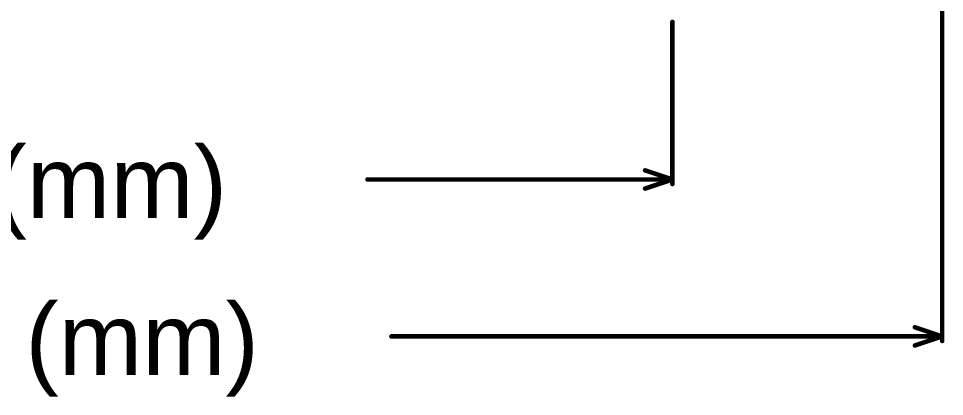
# Model space of a CAD drawing. Header units: inches. Extents: x 29 to 267, y 155 to 337.
# Drawn here: x 88.7 to 140.3, y 155.2 to 176.3 of the extents above; entities that cross this region are included whole.
import ezdxf

# ---------------------------------------------------------------- set-up
doc = ezdxf.new("R2010")
doc.units = ezdxf.units.IN
doc.layers.add('Dimension', color=6, linetype='Continuous')
doc.styles.add('Arial', font='', dxfattribs={"height": 0.2})
doc.styles.get('Arial').set_extended_font_data('Arial')

msp = doc.modelspace()

# ---------------------------------------------------------------- linework, layer by layer
at = {"layer": 'Dimension', "const_width": 0.254}
for points in [[(140.193, 158.293), (140.193, 226.95)], [(125.145, 167.056), (125.145, 176.11)], [(123.621, 167.818), (125.145, 167.31)], [(108.139, 167.31), (125.145, 167.31)], [(123.621, 166.802), (125.145, 167.31)], [(138.669, 159.055), (140.193, 158.547)], [(109.472, 158.547), (140.193, 158.547)], [(138.669, 158.039), (140.193, 158.547)]]:
    msp.add_lwpolyline(points, dxfattribs=at)
at = {"layer": 'Dimension', "const_width": 0.127}
for points in [[(125.081, 176.11, 1), (125.208, 176.11, 1)], [(123.557, 167.818, 1), (123.684, 167.818, 1)], [(108.075, 167.31, 1), (108.202, 167.31, 1)], [(125.081, 167.31, 1), (125.208, 167.31, 1)], [(125.081, 167.31, 1), (125.208, 167.31, 1)], [(125.081, 167.31, 1), (125.208, 167.31, 1)], [(123.557, 166.802, 1), (123.684, 166.802, 1)], [(125.081, 167.056, 1), (125.208, 167.056, 1)], [(138.606, 159.055, 1), (138.733, 159.055, 1)], [(109.408, 158.547, 1), (109.535, 158.547, 1)], [(140.13, 158.547, 1), (140.257, 158.547, 1)], [(140.13, 158.547, 1), (140.257, 158.547, 1)], [(140.13, 158.547, 1), (140.257, 158.547, 1)], [(138.606, 158.039, 1), (138.733, 158.039, 1)], [(140.13, 158.293, 1), (140.257, 158.293, 1)]]:
    msp.add_lwpolyline(points, format="xyb", close=True, dxfattribs=at)

# ---------------------------------------------------------------- texts
at = {"layer": 'Dimension', "style": 'Arial'}
for s, p in [('70.00 (mm)', (71.744, 165.158)), ('100.10 (mm)', (70.411, 156.395))]:
    msp.add_text(s, height=4, dxfattribs=at).set_placement(p)

doc.saveas('drawing.dxf')
